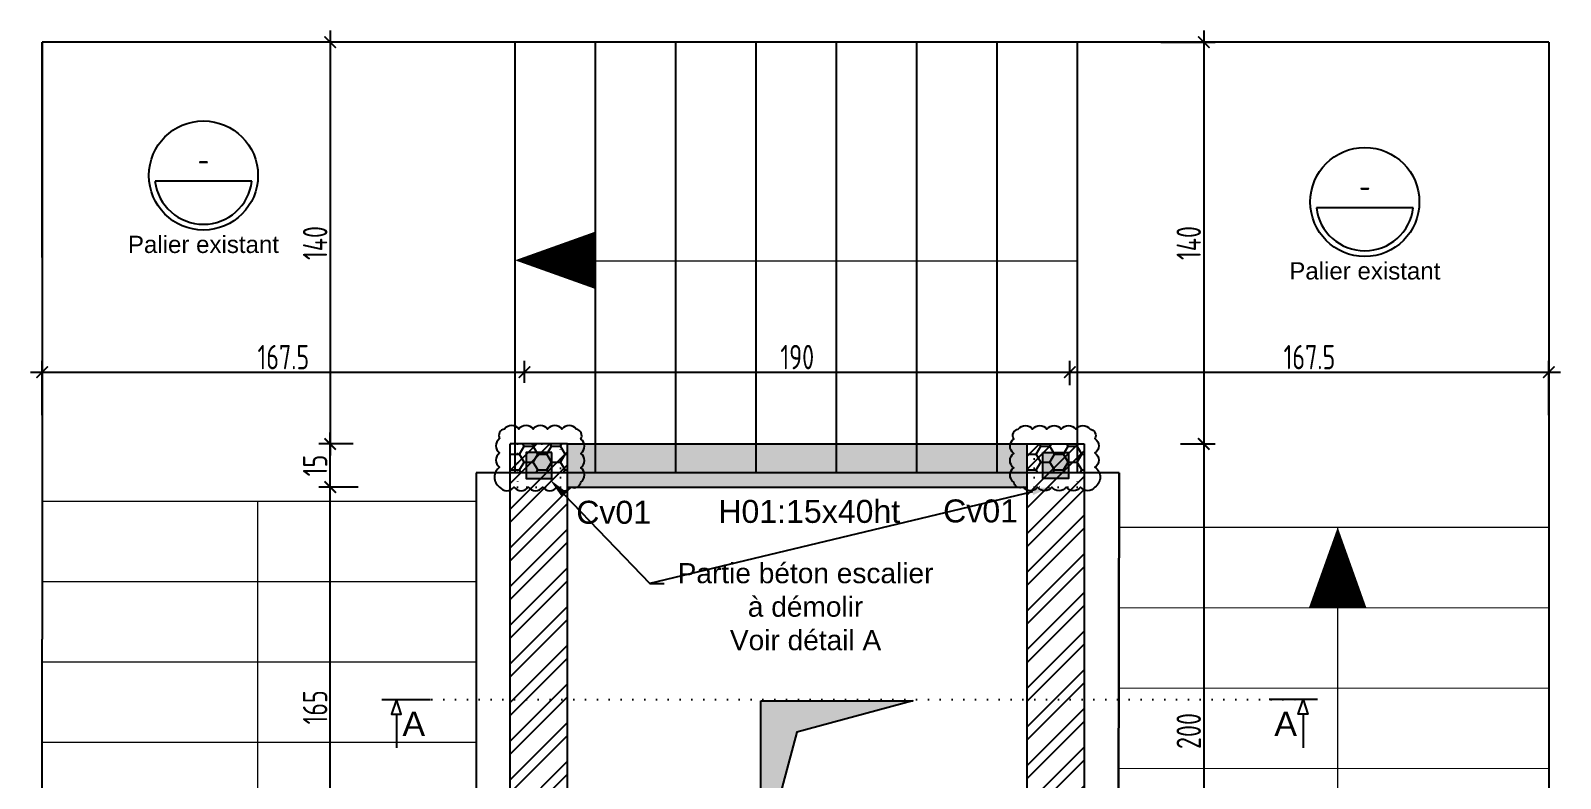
# Model space of a CAD drawing. Header units: millimetres. Extents: x -14819 to 43195, y -10328 to 20814.
# Drawn here: x 19606 to 20139, y -624 to -363 of the extents above; entities that cross this region are included whole.
import ezdxf
from ezdxf import colors
from ezdxf.entities.mleader import LeaderData, LeaderLine
from ezdxf.enums import TextEntityAlignment as Align
from ezdxf.math import Vec2, Vec3

# ---------------------------------------------------------------- set-up
doc = ezdxf.new("R2010")
doc.units = ezdxf.units.MM
doc.header["$PDMODE"] = 3
doc.linetypes.add('POINTILLE', pattern=[6.35, 0, -6.35])
doc.layers.add('-SOCNA- Divers', color=7, linetype='Continuous')
doc.layers.add('-SOCNA- Textes', color=7, linetype='Continuous')
for name, color, linetype, lineweight in [('-SOCNA- Fer- Coffrage', 173, 'Continuous', 25), ('Escalier', 8, 'Continuous', 18), ('Mur_coupe', 7, 'Continuous', 25)]:
    doc.layers.add(name, color=color, linetype=linetype, lineweight=lineweight)
doc.layers.add('-SOCNA- Visible', color=66, linetype='Continuous', plot=False)
doc.styles.add('-ST-Arial', font='arial.ttf')
doc.styles.add('-ST-Isocp', font='isocp.shx', dxfattribs={"width": 0.8})
doc.dimstyles.new('Copie de -ST-25s', dxfattribs={"dimtxt": 8.5, "dimasz": 4, "dimexe": 4, "dimexo": 5, "dimgap": 1, "dimtad": 1, "dimdec": 1, "dimrnd": 0.5, "dimdsep": 46, "dimtxsty": '-ST-Isocp', "dimblk": 'ARCHTICK', "dimcen": 1.5, "dimdle": 4, "dimclrd": 30, "dimclre": 30, "dimclrt": 6, "dimadec": 1, "dimazin": 0, "dimtfac": 1, "dimtdec": 1, "dimtofl": 0, "dimtmove": 0, "dimatfit": 3, "dimfxl": 15, "dimfxlon": 1, "dimtolj": 1, "dimtzin": 0, "dimlwd": -1, "dimlwe": -1, "dimarcsym": 0})

# ---------------------------------------------------------------- blocks, each defined once
blk = doc.blocks.new('A$C079E5DD5')
at = {"layer": 'Escalier', "color": 9}
for p, q in [((-1011.77, -1009.19, -195), (-861.51, -1009.15, -195)), ((-935.23, -1177.17, -195), (-935.27, -1009.17, -195)), ((-1011.76, -1037.19, -195), (-861.51, -1037.15, -195)), ((-1011.76, -1065.19, -195), (-861.51, -1065.15, -195)), ((-1011.75, -1093.19, -195), (-861.51, -1093.15, -195)), ((-1011.74, -1121.19, -195), (-861.51, -1121.15, -195)), ((-1011.74, -1149.19, -195), (-861.51, -1149.15, -195)), ((-1011.73, -1177.19, -195), (-861.51, -1177.15, -195))]:
    blk.add_line(p, q, dxfattribs=at)
at = {"layer": 'Escalier', "color": 9, "flags": 128}
blk.add_lwpolyline([(-1193.89, -916.17, 20, 0, 0), (-1221.89, -916.17, 0, 0, 0)], format="xyseb", dxfattribs=at)
blk.add_lwpolyline([(-1025.89, -916.52), (-1207.39, -916.5)], dxfattribs=at)
at = {"layer": 'Escalier', "color": 9, "elevation": -195, "flags": 128}
for points in [[(-1235.38, -1000.16), (-1386.66, -1000.16)], [(-1311.66, -1000.16), (-1311.63, -1140.16)], [(-1235.38, -1028.16), (-1386.66, -1028.16)], [(-1235.38, -1056.16), (-1386.66, -1056.16)], [(-1235.38, -1084.16), (-1386.66, -1084.16)], [(-1235.38, -1112.16), (-1386.66, -1112.16)], [(-1235.38, -1140.16), (-1386.66, -1140.16)]]:
    blk.add_lwpolyline(points, dxfattribs=at)
for points in [[(-935.27, -1037.17, 20, 0, 0), (-935.26, -1009.17, 0, 0, 0)], [(-1311.63, -1140.16, 20, 0, 0), (-1311.63, -1168.16, 0, 0, 0)]]:
    blk.add_lwpolyline(points, format="xyseb", dxfattribs=at)
at = {"layer": 'Mur_coupe', "color": 9}
for p, q in [((-1221.89, -990.2), (-1221.89, -840.18)), ((-1193.89, -990.2), (-1193.89, -840.18)), ((-1165.89, -990.2), (-1165.89, -840.18)), ((-1137.89, -990.2), (-1137.89, -840.18)), ((-1109.89, -990.2), (-1109.89, -840.18)), ((-1081.89, -990.2), (-1081.89, -840.18)), ((-1053.89, -990.2), (-1053.89, -840.18)), ((-1025.89, -990.2), (-1025.89, -840.18)), ((-1011.38, -990.17), (-1235.38, -990.17, -195)), ((-1011.38, -990.17, -195), (-1011.73, -1177.19, -195)), ((-1011.73, -1177.19), (-1011.38, -990.17))]:
    blk.add_line(p, q, dxfattribs=at)
at = {"layer": 'Mur_coupe', "color": 9, "elevation": -195, "flags": 128}
blk.add_lwpolyline([(-1235.38, -990.17), (-1235.38, -1168.16), (-1386.66, -1168.16)], dxfattribs=at)
blk = doc.blocks.new('_ArchTick')
at = {"color": 0, "linetype": 'ByBlock', "const_width": 0.15}
blk.add_lwpolyline([(-0.5, -0.5), (0.5, 0.5)], dxfattribs=at)
blk = doc.blocks.new('*D398')
at = {"layer": '-SOCNA- Fer- Coffrage', "color": 30, "ltscale": 1.5, "transparency": 16777216}
for p, q in [((19725.27, -367.42), (19706.27, -367.42)), ((19710.27, -363.42), (19710.27, -511.44)), ((19718.31, -507.44), (19706.27, -507.44))]:
    blk.add_line(p, q, dxfattribs=at)
at = {"layer": 'Defpoints', "color": 0, "ltscale": 1.5, "transparency": 16777216}
for p in [(19786.11, -367.42), (19710.27, -507.44), (19786.11, -507.44, -97.5)]:
    blk.add_point(p, dxfattribs=at)
at = {"layer": '-SOCNA- Fer- Coffrage', "color": 30, "ltscale": 1.5, "transparency": 16777216, "xscale": 4, "yscale": 4, "zscale": 4}
for p, rotation in [((19710.27, -367.42), 90), ((19710.27, -507.44), 270)]:
    blk.add_blockref('_ArchTick', p, dxfattribs=dict(at, rotation=rotation))
at = {"layer": '-SOCNA- Fer- Coffrage', "color": 6, "ltscale": 1.5, "transparency": 16777216, "insert": (19705.02, -437.43), "char_height": 8.5, "attachment_point": 5, "rotation": 90, "style": '-ST-Isocp'}
blk.add_mtext('\\A1;140', dxfattribs=at)
blk = doc.blocks.new('*D400')
at = {"layer": '-SOCNA- Fer- Coffrage', "color": 30, "ltscale": 1.5, "transparency": 16777216}
for p, q in [((19710.27, -526.44), (19710.27, -503.44)), ((19718.31, -507.44), (19706.27, -507.44)), ((19719.96, -522.44), (19706.27, -522.44))]:
    blk.add_line(p, q, dxfattribs=at)
at = {"layer": 'Defpoints', "color": 0, "ltscale": 1.5, "transparency": 16777216}
for p in [(19710.27, -507.44), (19786.11, -507.44, -97.5), (19807.56, -522.44, -97.5)]:
    blk.add_point(p, dxfattribs=at)
at = {"layer": '-SOCNA- Fer- Coffrage', "color": 30, "ltscale": 1.5, "transparency": 16777216, "xscale": 4, "yscale": 4, "zscale": 4}
for p, rotation in [((19710.27, -507.44), 90), ((19710.27, -522.44), 270)]:
    blk.add_blockref('_ArchTick', p, dxfattribs=dict(at, rotation=rotation))
at = {"layer": '-SOCNA- Fer- Coffrage', "color": 6, "ltscale": 1.5, "transparency": 16777216, "insert": (19705.02, -514.94), "char_height": 8.5, "attachment_point": 5, "rotation": 90, "style": '-ST-Isocp'}
blk.add_mtext('\\A1;15', dxfattribs=at)
blk = doc.blocks.new('*D401')
at = {"layer": '-SOCNA- Fer- Coffrage', "color": 30, "ltscale": 1.5, "transparency": 16777216}
for p, q in [((19609.89, -497.42), (19609.89, -478.42)), ((19778.01, -486.14), (19778.01, -478.42)), ((19605.89, -482.42), (19782.01, -482.42))]:
    blk.add_line(p, q, dxfattribs=at)
at = {"layer": 'Defpoints', "color": 0, "ltscale": 1.5, "transparency": 16777216}
for p in [(19778.01, -482.42), (19778.01, -521.78, -97.5), (19609.89, -526.29)]:
    blk.add_point(p, dxfattribs=at)
at = {"layer": '-SOCNA- Fer- Coffrage', "color": 30, "ltscale": 1.5, "transparency": 16777216, "xscale": 4, "yscale": 4, "zscale": 4, "rotation": 180}
blk.add_blockref('_ArchTick', (19609.89, -482.42), dxfattribs=at)
at = {"layer": '-SOCNA- Fer- Coffrage', "color": 30, "ltscale": 1.5, "transparency": 16777216, "xscale": 4, "yscale": 4, "zscale": 4}
blk.add_blockref('_ArchTick', (19778.01, -482.42), dxfattribs=at)
at = {"layer": '-SOCNA- Fer- Coffrage', "color": 6, "ltscale": 1.5, "transparency": 16777216, "insert": (19693.95, -477.17), "char_height": 8.5, "attachment_point": 5, "style": '-ST-Isocp'}
blk.add_mtext('\\A1;167.5', dxfattribs=at)
blk = doc.blocks.new('*D402')
at = {"layer": '-SOCNA- Fer- Coffrage', "color": 30, "ltscale": 1.5, "transparency": 16777216}
for p, q in [((19778.01, -486.14), (19778.01, -478.42)), ((19968.01, -485.48), (19968.01, -478.42)), ((19774.01, -482.42), (19972.01, -482.42))]:
    blk.add_line(p, q, dxfattribs=at)
at = {"layer": 'Defpoints', "color": 0, "ltscale": 1.5, "transparency": 16777216}
for p in [(19968.01, -482.42), (19778.01, -521.78, -97.5), (19968.01, -517.44, -97.5)]:
    blk.add_point(p, dxfattribs=at)
at = {"layer": '-SOCNA- Fer- Coffrage', "color": 30, "ltscale": 1.5, "transparency": 16777216, "xscale": 4, "yscale": 4, "zscale": 4, "rotation": 180}
blk.add_blockref('_ArchTick', (19778.01, -482.42), dxfattribs=at)
at = {"layer": '-SOCNA- Fer- Coffrage', "color": 30, "ltscale": 1.5, "transparency": 16777216, "xscale": 4, "yscale": 4, "zscale": 4}
blk.add_blockref('_ArchTick', (19968.01, -482.42), dxfattribs=at)
at = {"layer": '-SOCNA- Fer- Coffrage', "color": 6, "ltscale": 1.5, "transparency": 16777216, "insert": (19873.01, -477.17), "char_height": 8.5, "attachment_point": 5, "style": '-ST-Isocp'}
blk.add_mtext('\\A1;190', dxfattribs=at)
blk = doc.blocks.new('*D403')
at = {"layer": '-SOCNA- Fer- Coffrage', "color": 30, "ltscale": 1.5, "transparency": 16777216}
for p, q in [((19999.65, -367.42), (20018.65, -367.42)), ((20014.65, -363.42), (20014.65, -511.44)), ((20006.54, -507.44), (20018.65, -507.44))]:
    blk.add_line(p, q, dxfattribs=at)
at = {"layer": 'Defpoints', "color": 0, "ltscale": 1.5, "transparency": 16777216}
for p in [(19974.46, -367.42), (19937.93, -507.44, -97.5), (20014.65, -507.44)]:
    blk.add_point(p, dxfattribs=at)
at = {"layer": '-SOCNA- Fer- Coffrage', "color": 30, "ltscale": 1.5, "transparency": 16777216, "xscale": 4, "yscale": 4, "zscale": 4}
for p, rotation in [((20014.65, -367.42), 90), ((20014.65, -507.44), 270)]:
    blk.add_blockref('_ArchTick', p, dxfattribs=dict(at, rotation=rotation))
at = {"layer": '-SOCNA- Fer- Coffrage', "color": 6, "ltscale": 1.5, "transparency": 16777216, "insert": (20009.4, -437.43), "char_height": 8.5, "attachment_point": 5, "rotation": 90, "style": '-ST-Isocp'}
blk.add_mtext('\\A1;140', dxfattribs=at)
blk = doc.blocks.new('*D404')
at = {"layer": '-SOCNA- Fer- Coffrage', "color": 30, "ltscale": 1.5, "transparency": 16777216}
for p, q in [((20014.65, -503.44), (20014.65, -711.44)), ((20006.54, -507.44), (20018.65, -507.44)), ((20010.6, -707.44), (20018.65, -707.44))]:
    blk.add_line(p, q, dxfattribs=at)
at = {"layer": 'Defpoints', "color": 0, "ltscale": 1.5, "transparency": 16777216}
for p in [(19937.93, -507.44, -97.5), (19973.01, -707.44, -97.5), (20014.65, -707.44)]:
    blk.add_point(p, dxfattribs=at)
at = {"layer": '-SOCNA- Fer- Coffrage', "color": 30, "ltscale": 1.5, "transparency": 16777216, "xscale": 4, "yscale": 4, "zscale": 4}
for p, rotation in [((20014.65, -507.44), 90), ((20014.65, -707.44), 270)]:
    blk.add_blockref('_ArchTick', p, dxfattribs=dict(at, rotation=rotation))
at = {"layer": '-SOCNA- Fer- Coffrage', "color": 6, "ltscale": 1.5, "transparency": 16777216, "insert": (20009.4, -607.44), "char_height": 8.5, "attachment_point": 5, "rotation": 90, "style": '-ST-Isocp'}
blk.add_mtext('\\A1;200', dxfattribs=at)
blk = doc.blocks.new('*U331')
at = {"layer": '-SOCNA- Divers', "color": 8}
for p, q in [((-760.7, 0), (-720.7, 0)), ((12, 0), (-28, 0))]:
    blk.add_line(p, q, dxfattribs=at)
at = {"layer": '-SOCNA- Divers', "color": 221, "linetype": 'POINTILLE', "ltscale": 1.5}
blk.add_line((0, 0), (-748.7, 0), dxfattribs=at)
at = {"layer": '-SOCNA- Divers'}
for points in [[(-748.7, 12), (-748.7, 40)], [(0, 12), (0, 40)]]:
    blk.add_lwpolyline(points, dxfattribs=at)
for points in [[(-748.7, 0), (-752.7, 12), (-744.7, 12)], [(0, 0), (4, 12), (-4, 12)]]:
    blk.add_lwpolyline(points, close=True, dxfattribs=at)
at = {"layer": '-SOCNA- Divers', "style": '-ST-Arial'}
blk.add_attdef('REP2', text='', height=20, rotation=180, dxfattribs=at).set_placement((-743.7, 19.7), align=Align.MIDDLE_RIGHT)
blk.add_attdef('REP1', text='', height=20, rotation=180, dxfattribs=at).set_placement((-5, 19.7), align=Align.MIDDLE_LEFT)
blk = doc.blocks.new('*U333')
at = {"layer": '-SOCNA- Textes', "color": 1}
for p, q in [((-77, 6.3), (-77, 6.3)), ((-11.8, -19), (-79.3, -19)), ((-12, -32.8), (-12, -32.8))]:
    blk.add_line(p, q, dxfattribs=at)
blk.add_circle((-45.6, -15), 38, dxfattribs=at)
blk.add_arc((-45.6, -15), 34, 186.7563, 353.2437, dxfattribs=at)
at = {"layer": '-SOCNA- Textes', "color": 6, "style": '-ST-Isocp', "width": 0.75}
blk.add_attdef('NIVEAU_FINI', text='', height=14, dxfattribs=at).set_placement((-45.6, 32.7), align=Align.MIDDLE_CENTER)
at = {"layer": '-SOCNA- Textes', "style": '-ST-Isocp', "width": 0.75}
for tag, p in [('NIVEAU_BRUT', (-45.6, -4)), ('EPAISSEUR_DE_LA_DALLE', (-45.6, -34))]:
    blk.add_attdef(tag, text='', height=17, dxfattribs=at).set_placement(p, align=Align.MIDDLE_CENTER)
at = {"layer": '-SOCNA- Textes', "color": 6, "style": '-ST-Arial'}
blk.add_attdef('INFO', text='', height=12, dxfattribs=at).set_placement((-45.6, -63), align=Align.MIDDLE_CENTER)
blk = doc.blocks.new('*D411')
at = {"layer": '-SOCNA- Fer- Coffrage', "color": 30, "ltscale": 1.5, "transparency": 16777216}
for p, q in [((19968.01, -486.95), (19968.01, -478.42)), ((20134.89, -497.42), (20134.89, -478.42)), ((19964.01, -482.42), (20138.89, -482.42))]:
    blk.add_line(p, q, dxfattribs=at)
at = {"layer": 'Defpoints', "color": 0, "ltscale": 1.5, "transparency": 16777216}
for p in [(20134.89, -482.42), (19968.01, -527.44, 97.5), (20134.89, -527.44)]:
    blk.add_point(p, dxfattribs=at)
at = {"layer": '-SOCNA- Fer- Coffrage', "color": 30, "ltscale": 1.5, "transparency": 16777216, "xscale": 4, "yscale": 4, "zscale": 4, "rotation": 180}
blk.add_blockref('_ArchTick', (19968.01, -482.42), dxfattribs=at)
at = {"layer": '-SOCNA- Fer- Coffrage', "color": 30, "ltscale": 1.5, "transparency": 16777216, "xscale": 4, "yscale": 4, "zscale": 4}
blk.add_blockref('_ArchTick', (20134.89, -482.42), dxfattribs=at)
at = {"layer": '-SOCNA- Fer- Coffrage', "color": 6, "ltscale": 1.5, "transparency": 16777216, "insert": (20051.45, -477.17), "char_height": 8.5, "attachment_point": 5, "style": '-ST-Isocp'}
blk.add_mtext('\\A1;167.5', dxfattribs=at)
blk = doc.blocks.new('A$C5A907F53')
at = {"layer": '-SOCNA- Fer- Coffrage', "ltscale": 1.5}
h = blk.add_hatch(color=244, dxfattribs=at)
h.dxf.hatch_style = 1
h.paths.add_polyline_path([(-3, 3), (-3, 12), (-12, 12), (-12, 3)])
at = {"layer": '-SOCNA- Fer- Coffrage', "color": 173, "ltscale": 1.5}
blk.add_lwpolyline([(-12, 12), (-3, 12), (-3, 3), (-12, 3)], close=True, dxfattribs=at)
at = {"layer": '-SOCNA- Visible', "color": 173, "linetype": 'POINTILLE', "ltscale": 0.5}
blk.add_lwpolyline([(-15, 15), (0, 15), (0, 0), (-15, 0)], close=True, dxfattribs=at)
blk = doc.blocks.new('A$C18E16860')
at = {"layer": '-SOCNA- Fer- Coffrage', "ltscale": 1.5}
h = blk.add_hatch(dxfattribs=at)
h.set_pattern_fill('ANSI32', color=8)
h.set_pattern_definition([(45, (-35558.8295, -8405.841), (-6.735192, 6.735192), []), (45, (-35554.339, -8405.841), (-6.735192, 6.735192), [])])
h.paths.add_polyline_path([(202.87, 0), (202.87, -200), (222.87, -200), (222.87, 0)])
h.paths.add_polyline_path([(42.87, -200), (42.87, 0), (22.87, 0), (22.87, -200)])
h = blk.add_hatch(color=54, dxfattribs=at)
h.dxf.hatch_style = 1
h.paths.add_polyline_path([(202.87, 0), (42.87, 0), (42.87, -15), (202.87, -15)])
h = blk.add_hatch(color=54, dxfattribs=at)
h.dxf.hatch_style = 1
h.paths.add_polyline_path([(122.67, -100.38), (163.18, -89.49), (110.22, -89.49), (110.22, -147.21)])
h = blk.add_hatch(color=54, dxfattribs=at)
h.dxf.hatch_style = 1
h.paths.add_polyline_path([(202.87, -180), (42.87, -180), (42.87, -200), (202.87, -200)])
at = {"layer": '-SOCNA- Fer- Coffrage', "color": 4, "ltscale": 1.5}
for p, q in [((22.87, -200), (22.87, 0)), ((42.87, 0), (22.87, 0)), ((42.87, -200), (42.87, 0)), ((202.87, 0), (202.87, -200)), ((202.87, 0), (222.87, 0)), ((222.87, 0), (222.87, -200)), ((22.87, -200), (42.87, -200)), ((222.87, -200), (202.87, -200))]:
    blk.add_line(p, q, dxfattribs=at)
at = {"layer": '-SOCNA- Fer- Coffrage', "color": 2, "ltscale": 1.5}
for p, q in [((42.87, 0), (202.87, 0)), ((42.87, -15), (202.87, -15)), ((42.87, -180), (202.87, -180)), ((42.87, -200), (202.87, -200))]:
    blk.add_line(p, q, dxfattribs=at)
at = {"layer": '-SOCNA- Fer- Coffrage', "color": 8, "ltscale": 1.5}
blk.add_lwpolyline([(110.22, -89.49), (163.18, -89.49), (122.67, -100.38), (110.22, -147.21)], close=True, dxfattribs=at)
at = {"layer": '-SOCNA- Fer- Coffrage', "color": 173, "ltscale": 1.5, "xscale": -1}
blk.add_blockref('A$C5A907F53', (25.37, -15), dxfattribs=at)
at = {"layer": '-SOCNA- Fer- Coffrage', "color": 173, "ltscale": 1.5}
blk.add_blockref('A$C5A907F53', (220.37, -15), dxfattribs=at)
at = {"layer": '-SOCNA- Fer- Coffrage', "color": 173, "ltscale": 1.5, "rotation": 180}
blk.add_blockref('A$C5A907F53', (25.37, -182.5), dxfattribs=at)
at = {"layer": '-SOCNA- Fer- Coffrage', "color": 173, "ltscale": 1.5, "xscale": -1, "rotation": 180}
blk.add_blockref('A$C5A907F53', (220.37, -182.5), dxfattribs=at)
blk = doc.blocks.new('*D414')
at = {"layer": '-SOCNA- Fer- Coffrage', "color": 30, "ltscale": 1.5, "transparency": 16777216}
for p, q in [((19710.27, -691.44), (19710.27, -518.44)), ((19719.97, -522.44), (19706.27, -522.44)), ((19720.27, -687.44), (19706.27, -687.44))]:
    blk.add_line(p, q, dxfattribs=at)
at = {"layer": 'Defpoints', "color": 0, "ltscale": 1.5, "transparency": 16777216}
for p in [(19710.27, -522.44), (19807.7, -522.44, 97.5), (19812.47, -687.44, 97.5)]:
    blk.add_point(p, dxfattribs=at)
at = {"layer": '-SOCNA- Fer- Coffrage', "color": 30, "ltscale": 1.5, "transparency": 16777216, "xscale": 4, "yscale": 4, "zscale": 4}
for p, rotation in [((19710.27, -522.44), 90), ((19710.27, -687.44), 270)]:
    blk.add_blockref('_ArchTick', p, dxfattribs=dict(at, rotation=rotation))
at = {"layer": '-SOCNA- Fer- Coffrage', "color": 6, "ltscale": 1.5, "transparency": 16777216, "insert": (19705.02, -599.19), "char_height": 8.5, "attachment_point": 5, "rotation": 90, "style": '-ST-Isocp'}
blk.add_mtext('\\A1;165', dxfattribs=at)

msp = doc.modelspace()

# ---------------------------------------------------------------- hatches: boundary and pattern name
at = {"layer": '-SOCNA- Fer- Coffrage', "ltscale": 1.5}
h = msp.add_hatch(dxfattribs=at)
h.set_pattern_fill('HONEY', color=8)
h.set_pattern_definition([(0, (-15731.389, -3923.2785), (4.7625, 2.74963064), [3.175, -6.35]), (120, (-15731.389, -3923.2785), (-4.7625, 2.74963066), [3.175, -6.35]), (60, (-15731.389, -3923.2785), (1e-08, 5.4992613), [-6.35, 3.175])])
h.paths.add_polyline_path([(19773.01, -507.44), (19793.01, -507.44), (19793.01, -517.44), (19773.01, -517.44)])
h = msp.add_hatch(dxfattribs=at)
h.set_pattern_fill('HONEY', color=8)
h.set_pattern_definition([(0, (-15551.389, -3923.2785), (4.7625, 2.74963064), [3.175, -6.35]), (120, (-15551.389, -3923.2785), (-4.7625, 2.74963066), [3.175, -6.35]), (60, (-15551.389, -3923.2785), (1e-08, 5.4992613), [-6.35, 3.175])])
h.paths.add_polyline_path([(19953.01, -507.44), (19973.01, -507.44), (19973.01, -517.44), (19953.01, -517.44)])

# ---------------------------------------------------------------- linework, layer by layer
at = {"layer": '-SOCNA- Fer- Coffrage', "color": 8, "ltscale": 1.5}
for p, q in [((19772.91, -367.42), (19639.91, -367.42)), ((19609.89, -442.42), (19609.89, -575.42))]:
    msp.add_line(p, q, dxfattribs=at)
at = {"layer": '-SOCNA- Fer- Coffrage', "color": 84}
for points in [[(19769.3, -522.44, 0.520567), (19774.3, -522.44, 0.520567), (19779.3, -522.44, 0.520567), (19784.3, -522.44, 0.520567), (19789.3, -522.44, 0.520567), (19794.3, -522.44, 0.520567), (19797.58, -520.72, 0.520567), (19797.58, -515.72, 0.520567), (19797.58, -510.72, 0.520567), (19797.58, -505.72, 0.520567), (19796.02, -502.28, 0.520567), (19791.02, -502.28, 0.520567), (19786.02, -502.28, 0.520567), (19781.02, -502.28, 0.520567), (19776.02, -502.28, 0.520567), (19771.02, -502.28, 0.520567), (19769.3, -505.56, 0.520567), (19769.3, -510.56, 0.520567), (19769.3, -515.56, 0.520567)], [(19976.73, -522.44, -0.520567), (19971.73, -522.44, -0.520567), (19966.73, -522.44, -0.520567), (19961.73, -522.44, -0.520567), (19956.73, -522.44, -0.520567), (19951.73, -522.44, -0.520567), (19948.45, -520.72, -0.520567), (19948.45, -515.72, -0.520567), (19948.45, -510.72, -0.520567), (19948.45, -505.72, -0.520567), (19950.01, -502.28, -0.520567), (19955.01, -502.28, -0.520567), (19960.01, -502.28, -0.520567), (19965.01, -502.28, -0.520567), (19970.01, -502.28, -0.520567), (19975.01, -502.28, -0.520567), (19976.73, -505.56, -0.520567), (19976.73, -510.56, -0.520567), (19976.73, -515.56, -0.520567)]]:
    msp.add_lwpolyline(points, format="xyb", close=True, dxfattribs=at)
at = {"layer": 'Mur_coupe', "color": 4}
for p, q in [((19639.91, -367.42), (19609.89, -367.42)), ((19609.89, -442.42), (19609.89, -367.42)), ((19609.89, -367.42), (19609.89, -442.42)), ((20134.89, -367.42), (19772.91, -367.42)), ((20134.89, -367.42), (20134.89, -907.22)), ((19609.89, -716.32), (19609.89, -575.42))]:
    msp.add_line(p, q, dxfattribs=at)

# ---------------------------------------------------------------- block references
at = {"layer": '-SOCNA- Divers', "ltscale": 1.5}
ref = msp.add_blockref('*U331', (19733.36, -596.45), dxfattribs=dict(at, xscale=0.421875, yscale=0.421875, zscale=0.421875, rotation=180))
ref.add_attrib('REP2', 'A', dxfattribs={"height": 8.44, "rotation": 360, "style": '-ST-Arial'}).set_placement((20047.1, -604.89), align=Align.MIDDLE_RIGHT)
ref.add_attrib('REP1', 'A', dxfattribs={"height": 8.44, "rotation": 360, "style": '-ST-Arial'}).set_placement((19735.47, -604.89), align=Align.MIDDLE_LEFT)
at = {"layer": '-SOCNA- Fer- Coffrage', "color": 173, "ltscale": 1.5}
for name, p in [('A$C079E5DD5', (20996.56, 472.73, 390)), ('A$C18E16860', (19750.14, -507.44, 97.5))]:
    msp.add_blockref(name, p, dxfattribs=at)
at = {"layer": '-SOCNA- Textes', "ltscale": 1.5}
ref = msp.add_blockref('*U333', (19688.91, -406.39), dxfattribs=dict(at, xscale=0.5, yscale=0.5, zscale=0.5))
ref.add_attrib('NIVEAU_BRUT', '-', dxfattribs={"height": 8.5, "style": '-ST-Isocp', "width": 0.75}).set_placement((19666.12, -408.4), align=Align.MIDDLE_CENTER)
ref.add_attrib('INFO', 'Palier existant', dxfattribs={"color": 6, "height": 6, "style": '-ST-Arial'}).set_placement((19666.12, -437.9), align=Align.MIDDLE_CENTER)
ref = msp.add_blockref('*U333', (20093.54, -415.62), dxfattribs=dict(at, xscale=0.5, yscale=0.5, zscale=0.5))
ref.add_attrib('NIVEAU_BRUT', '-', dxfattribs={"height": 8.5, "style": '-ST-Isocp', "width": 0.75}).set_placement((20070.76, -417.63), align=Align.MIDDLE_CENTER)
ref.add_attrib('INFO', 'Palier existant', dxfattribs={"color": 6, "height": 6, "style": '-ST-Arial'}).set_placement((20070.76, -447.13), align=Align.MIDDLE_CENTER)

# ---------------------------------------------------------------- texts
at = {"layer": '-SOCNA- Fer- Coffrage', "color": 2, "ltscale": 1.5, "char_height": 8, "attachment_point": 1, "style": '-ST-Arial'}
for s, insert in [('Cv01', (19796, -527.22)), ('H01:15x40ht', (19845.5, -526.92)), ('Cv01', (19923.83, -526.76))]:
    msp.add_mtext_dynamic_manual_height_columns(s, width=302.2425, gutter_width=153.03, heights=[0], dxfattribs=dict(at, insert=insert))

# ---------------------------------------------------------------- dimensions: what is measured, and where the dimension line sits
at = {"layer": '-SOCNA- Fer- Coffrage', "color": 173, "ltscale": 1.5}
for base, p1, p2, picture, middle in [((19710.27, -507.44, 195), (19786.11, -367.42, 195), (19786.11, -507.44, 97.5), '*D398', (19705.02, -437.43, 195)), ((20014.65, -507.44, 195), (19974.46, -367.42, 195), (19937.93, -507.44, 97.5), '*D403', (20009.4, -437.43, 195)), ((19710.27, -507.44, 195), (19807.56, -522.44, 97.5), (19786.11, -507.44, 97.5), '*D400', (19705.02, -514.94, 195)), ((20014.65, -707.44, 195), (19937.93, -507.44, 97.5), (19973.01, -707.44, 97.5), '*D404', (20009.4, -607.44, 195))]:
    dim = msp.add_linear_dim(base=base, p1=p1, p2=p2, angle=90, dimstyle='Copie de -ST-25s', dxfattribs=at)
    dim.commit()
    dim.dimension.update_dxf_attribs({"geometry": picture, "text_midpoint": middle})
for base, p1, p2, text, picture, middle in [((19778.01, -482.42, 195), (19609.89, -526.29, 195), (19778.01, -521.78, 97.5), '167.5', '*D401', (19693.95, -477.17, 195)), ((20134.89, -482.42), (19968.01, -527.44, 97.5), (20134.89, -527.44), '<>.5', '*D411', (20051.45, -477.17))]:
    dim = msp.add_linear_dim(base=base, p1=p1, p2=p2, text=text, dimstyle='Copie de -ST-25s', dxfattribs=at)
    dim.commit()
    dim.dimension.update_dxf_attribs({"geometry": picture, "text_midpoint": middle})
dim = msp.add_linear_dim(base=(19968.01, -482.42, 195), p1=(19778.01, -521.78, 97.5), p2=(19968.01, -517.44, 97.5), dimstyle='Copie de -ST-25s', dxfattribs=at)
dim.commit()
dim.dimension.update_dxf_attribs({"geometry": '*D402', "text_midpoint": (19873.01, -482.42, 195), "dimtype": 160})
dim = msp.add_linear_dim(base=(19710.27, -522.44), p1=(19812.47, -687.44, 97.5), p2=(19807.7, -522.44, 97.5), angle=90, dimstyle='Copie de -ST-25s', override={"dimtmove": 1}, dxfattribs=at)
dim.commit()
dim.dimension.update_dxf_attribs({"geometry": '*D414', "text_midpoint": (19710.27, -599.19), "dimtype": 160})

# ---------------------------------------------------------------- leaders
at = {"layer": '-SOCNA- Fer- Coffrage', "color": 1, "ltscale": 1.5}
ml = msp.add_multileader_mtext('Standard', dxfattribs=at)
ml.set_content('Partie béton escalier  \\Pà démolir\\PVoir détail A', color=1, style='-ST-Arial')
ml.set_leader_properties(color=1, linetype='ByLayer', lineweight=-1)
ml.build(insert=Vec2(0, 0))
ml.multileader.update_dxf_attribs({"text_left_attachment_type": 7, "text_right_attachment_type": 7, "dogleg_length": 5, "arrow_head_size": 7})
ctx = ml.context
ctx.base_point, ctx.char_height, ctx.arrow_head_size, ctx.landing_gap_size, ctx.plane_origin = Vec3(19826.63, -556.05), 7, 7, 5, Vec3(19923.48, -572.44)
ctx.left_attachment, ctx.right_attachment, ctx.text_align_type = 7, 7, 1
notes = []
notes.append((ctx, [(1, (1, 1, 0), (19821.63, -556.05), (1, 0), 5, [(0, [(19961.73, -522.44)], 0, []), (1, [(19786.8, -519.83)], 0, [])])]))
ctx.mtext.insert, ctx.mtext.defined_height, ctx.mtext.alignment, ctx.mtext.flow_direction = Vec3(19875.9, -548.94), 1130.37, 2, 5
for ctx, leaders in notes:
    for number, flags, end, landing, length, lines in leaders:
        leader = LeaderData()
        leader.index, (leader.has_last_leader_line, leader.has_dogleg_vector, leader.attachment_direction) = number, flags
        leader.last_leader_point, leader.dogleg_vector, leader.dogleg_length = Vec3(end), Vec3(landing), length
        for number, points, colour, breaks in lines:
            line = LeaderLine()
            line.index, line.vertices, line.color, line.breaks = number, Vec3.list(points), colors.encode_raw_color(colour), breaks
            leader.lines.append(line)
        ctx.leaders.append(leader)

doc.saveas('drawing.dxf')
